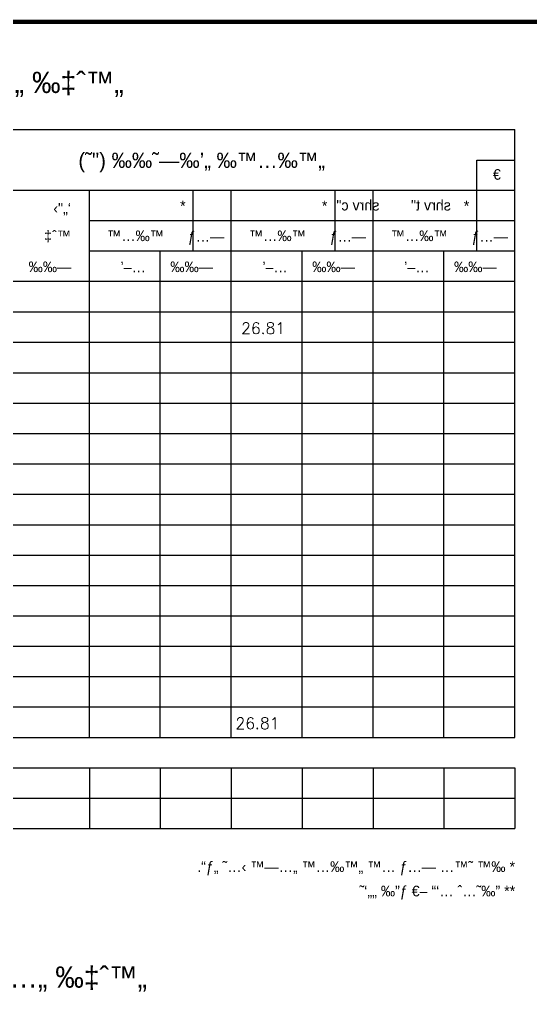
# Model space of a CAD drawing. Extents: x 148861 to 149208, y 169271 to 169495.
# Drawn here: x 149185.35 to 149191.23, y 169483.51 to 169494.91 of the extents above; entities that cross this region are included whole.
import ezdxf
from ezdxf.enums import TextEntityAlignment as Align

# ---------------------------------------------------------------- set-up
doc = ezdxf.new("R2010")
doc.units = 0
doc.header["$LTSCALE"] = 0.1
doc.header["$MEASUREMENT"] = 0
doc.linetypes.add('DASHED', pattern=[17.5, 12.5, -5])
doc.linetypes.add('DOT', pattern=[2, 0, -2])
for name, color, linetype in [('DIM', 4, 'CONTINUOUS'), ('TEXT', 3, 'CONTINUOUS'), ('TOFIES-01', 7, 'CONTINUOUS')]:
    doc.layers.add(name, color=color, linetype=linetype)
doc.styles.add('FGH', font='sivan_m.shx', dxfattribs={"height": 15})
doc.styles.add('S', font='romans.shx')
doc.styles.add('TOFIES-01', font='heb.shx', dxfattribs={"height": 20})

msp = doc.modelspace()

# ---------------------------------------------------------------- linework, layer by layer
at = {"layer": 'DIM', "color": 7, "ltscale": 40, "const_width": 0.05}
msp.add_lwpolyline([(149152.146, 169494.888), (149207.64, 169494.888), (149207.64, 169467.081), (149152.146, 169467.081)], close=True, dxfattribs=at)
at = {"layer": 'TOFIES-01', "color": 7}
for p, q in [((149170.059, 169493.648), (149191.053, 169493.648)), ((149170.059, 169486.65), (149191.053, 169486.65))]:
    msp.add_line(p, q, dxfattribs=at)
at = {"layer": 'TOFIES-01', "color": 8}
for p, q in [((149190.616, 169493.298), (149191.053, 169493.298)), ((149190.616, 169492.248), (149190.616, 169493.298)), ((149191.053, 169492.948), (149183.705, 169492.948)), ((149187.35, 169492.248), (149187.35, 169492.948)), ((149188.983, 169492.248), (149188.983, 169492.948)), ((149191.053, 169492.598), (149186.155, 169492.598)), ((149191.053, 169492.248), (149186.155, 169492.248)), ((149191.053, 169491.898), (149170.059, 169491.898)), ((149170.059, 169491.549), (149191.053, 169491.549)), ((149170.059, 169491.199), (149191.053, 169491.199)), ((149170.059, 169490.849), (149191.053, 169490.849)), ((149170.059, 169490.499), (149191.053, 169490.499)), ((149181.839, 169490.149), (149191.053, 169490.149)), ((149170.059, 169489.799), (149191.053, 169489.799)), ((149178.573, 169489.449), (149191.053, 169489.449)), ((149170.059, 169489.099), (149191.053, 169489.099)), ((149170.059, 169488.749), (149191.053, 169488.749)), ((149170.059, 169488.4), (149191.053, 169488.4)), ((149170.059, 169488.05), (149191.053, 169488.05)), ((149170.059, 169487.7), (149191.053, 169487.7)), ((149170.059, 169487.35), (149191.053, 169487.35)), ((149170.059, 169487), (149191.053, 169487)), ((149170.059, 169486.3), (149191.053, 169486.3)), ((149186.155, 169486.3), (149186.155, 169485.6)), ((149186.971, 169486.3), (149186.971, 169485.6)), ((149187.788, 169486.3), (149187.788, 169485.6)), ((149188.604, 169486.3), (149188.604, 169485.6)), ((149189.421, 169486.3), (149189.421, 169485.6)), ((149190.237, 169486.3), (149190.237, 169485.6)), ((149191.053, 169486.3), (149191.053, 169485.6)), ((149170.059, 169485.95), (149191.053, 169485.95)), ((149170.059, 169485.6), (149191.053, 169485.6))]:
    msp.add_line(p, q, dxfattribs=at)
at = {"layer": 'TOFIES-01', "color": 7}
msp.add_lwpolyline([(149191.053, 169486.65), (149191.053, 169489.453), (149191.053, 169493.648)], dxfattribs=at)
at = {"layer": 'TOFIES-01', "color": 8}
for points in [[(149186.155, 169486.65), (149186.155, 169489.453), (149186.155, 169492.948)], [(149187.788, 169486.65), (149187.788, 169489.453), (149187.788, 169492.948)], [(149189.421, 169486.65), (149189.421, 169489.453), (149189.421, 169492.948)], [(149186.971, 169486.65), (149186.971, 169489.453), (149186.971, 169492.248)], [(149188.604, 169486.65), (149188.604, 169489.453), (149188.604, 169492.248)], [(149190.237, 169486.65), (149190.237, 169489.453), (149190.237, 169492.248)]]:
    msp.add_lwpolyline(points, dxfattribs=at)

# ---------------------------------------------------------------- texts
at = {"layer": 'TEXT', "color": 7, "linetype": 'DASHED', "style": 'S'}
for p in [(149187.902, 169491.295), (149187.837, 169486.746)]:
    msp.add_text('26.81', height=0.1312, dxfattribs=at).set_placement(p)
at = {"layer": 'TOFIES-01', "color": 8, "linetype": 'DOT', "style": 'TOFIES-01'}
for s, height, p in [('(„‰„ ‰‹ ‰"”’) ƒ˜” ‘” ‹ „‰ ‰™—…„ ‰‡ˆ™„', 0.24494, (149186.551, 169494.069)), ('(˜") ‰‰˜—‰’„ ‰™…‰™„', 0.17496, (149188.867, 169493.207)), ('€', 0.122, (149190.891, 169493.071)), ('‹"„‘', 0.1225, (149185.944, 169492.682)), ('*', 0.122, (149187.263, 169492.709)), ('*', 0.122, (149188.895, 169492.709)), ('*', 0.122, (149190.528, 169492.709)), ('‡ˆ™', 0.1225, (149185.944, 169492.363)), ('™…‰™', 0.1225, (149187.014, 169492.364)), ('ƒ…—', 0.1225, (149187.707, 169492.357)), ('™…‰™', 0.1225, (149188.647, 169492.364)), ('ƒ…—', 0.1225, (149189.34, 169492.357)), ('™…‰™', 0.1225, (149190.28, 169492.364)), ('ƒ…—', 0.1225, (149190.973, 169492.357)), ('‰‰—', 0.1225, (149185.947, 169492.007)), ('’–…', 0.1225, (149186.805, 169492.005)), ('‰‰—', 0.1225, (149187.578, 169492.007)), ('’–…', 0.1225, (149188.438, 169492.005)), ('‰‰—', 0.1225, (149189.211, 169492.007)), ('’–…', 0.1225, (149190.07, 169492.005)), ('‰‰—', 0.1225, (149190.844, 169492.007)), ('.“ƒ„ ˜…‹ ™—…„ ™…‰™„ ™… ƒ…— …™˜ ™‰ *', 0.12247, (149191.055, 169485.1)), ('˜‘„„ ‰”ƒ €– “‘… ˆ…˜‰” **', 0.12247, (149191.057, 169484.819)), ('(‰‹ ,…— ,—…‡ : €‹‘€ ‰"”’) ƒ‡‰ ‰‘”„ ‹ „‰ ‰˜…„ ‰‡ˆ™„', 0.24494, (149186.819, 169483.767))]:
    msp.add_text(s, height=height, dxfattribs=at).set_placement(p, align=Align.RIGHT)
at = {"layer": 'TOFIES-01', "color": 8, "linetype": 'DOT', "style": 'FGH', "text_generation_flag": 2}
msp.add_text('shrv t"        shrv c"', height=0.12247, dxfattribs=at).set_placement((149190.316, 169492.717))

doc.saveas('drawing.dxf')
